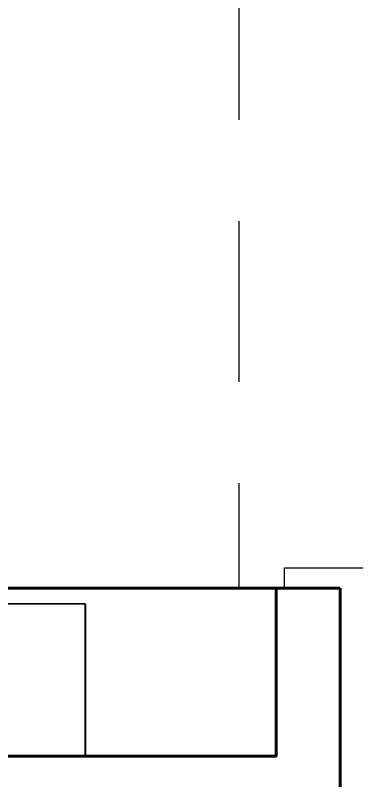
# Model space of a CAD drawing. Header units: millimetres. Extents: x 898 to 1196, y 229 to 443.
# Drawn here: x 1158.393 to 1158.729, y 409.66 to 410.415 of the extents above; entities that cross this region are included whole.
import ezdxf

# ---------------------------------------------------------------- set-up
doc = ezdxf.new("R2010")
doc.units = ezdxf.units.MM
doc.linetypes.add('HIDDEN2', pattern=[4.7625, 3.175, -1.5875])
doc.layers.get('0').update_dxf_attribs({"color": 41})
doc.layers.get('DEFPOINTS').update_dxf_attribs({"color": 53})
for name, color, linetype, lineweight in [('alim', 5, 'Continuous', 5), ('AN-Textes', 5, 'Continuous', 13), ('CHAUFFAGE', 4, 'Continuous', 5), ('p caché', 3, 'HIDDEN2', 20), ('p menuiserie', 5, 'Continuous', 20), ('p mur', 7, 'Continuous', 40)]:
    doc.layers.add(name, color=color, linetype=linetype, lineweight=lineweight)
doc.dimstyles.new('ISO-25', dxfattribs={"dimtxt": 2.5, "dimasz": 2.5, "dimexe": 1.25, "dimexo": 0.625, "dimtad": 1, "dimtxsty": 'Standard', "dimcen": 2.5, "dimadec": 0, "dimazin": 0, "dimtfac": 1, "dimtmove": 0, "dimatfit": 3, "dimfxl": 1, "dimarcsym": 0})

# ---------------------------------------------------------------- blocks, each defined once
blk = doc.blocks.new('c ef ecs')
at = {"layer": 'alim', "color": 1, "linetype": 'ByBlock', "lineweight": -3}
blk.add_lwpolyline([(-303.97318, 72.88104), (-303.48203, 72.88104), (-303.48203, 72.73061), (-303.97318, 72.73061)], close=True, dxfattribs=at)
blk = doc.blocks.new('*D89')
at = {"layer": 'DEFPOINTS', "color": 0, "transparency": 16777216}
for p in [(-0.375, -0.035), (0.425, -0.035), (-0.375, -0.0773)]:
    blk.add_point(p, dxfattribs=at)
at = {"layer": 'AN-Textes', "color": 0, "transparency": 16777216, "insert": (0.025, -0.13397), "char_height": 0.08, "attachment_point": 5}
blk.add_mtext('P 0,80', dxfattribs=at)
blk = doc.blocks.new('_None')
blk = doc.blocks.new('*U88')
for p in [(-0.43, 0.015), (-0.375, -0.23501)]:
    blk.add_line(p, (-0.375, 0.015))
blk.add_lwpolyline([(-0.43, 0.015), (-0.43, 0.035), (-0.36, 0.035), (-0.36, 0.035), (-0.35, 0.035), (-0.35, 0), (-0.34, 0), (-0.34, -0.20001), (-0.34, -0.20001), (-0.34, -0.23501), (-0.34, -0.23501), (-0.34, -0.25501), (-0.43, -0.25501), (-0.43, -0.23501)])
at = {"layer": 'AN-Textes'}
dim = blk.add_linear_dim(base=(-0.375, -0.0773), p1=(0.425, -0.035), p2=(-0.375, -0.035), angle=180, text='P <>', dimstyle='ISO-25', override={"dimtxt": 0.08, "dimasz": 0.02, "dimexe": 0.6, "dimexo": 0, "dimgap": 0.01, "dimtad": 2, "dimjust": 0, "dimzin": 0, "dimblk1": 'None', "dimblk2": 'None', "dimsah": 1, "dimse1": 1, "dimse2": 1, "dimsd1": 1, "dimsd2": 1, "dimtix": 1, "dimtmove": 2}, dxfattribs=at)
dim.commit()
dim.dimension.update_dxf_attribs({"geometry": '*D89', "text_midpoint": (0.025, -0.13397)})

msp = doc.modelspace()

# ---------------------------------------------------------------- linework, layer by layer
at = {"layer": 'p caché', "ltscale": 0.05}
msp.add_line((1158.61347, 412.7991), (1158.61347, 409.8491), dxfattribs=at)
at = {"layer": 'p mur'}
for p in [(1157.26347, 409.8491), (1158.71347, 409.59909)]:
    msp.add_line(p, (1158.71347, 409.8491), dxfattribs=at)
msp.add_lwpolyline([(1157.78284, 409.8491), (1158.65014, 409.8491), (1158.65014, 409.68329), (1157.78284, 409.68329)], close=True, dxfattribs=at)

# ---------------------------------------------------------------- block references
at = {"layer": 'CHAUFFAGE', "xscale": -1, "rotation": 359.9305508729037}
msp.add_blockref('c ef ecs', (854.40095, 337.32088), dxfattribs=at)
at = {"layer": 'p menuiserie'}
msp.add_blockref('*U88', (1159.08847, 409.8341), dxfattribs=at)

doc.saveas('drawing.dxf')
